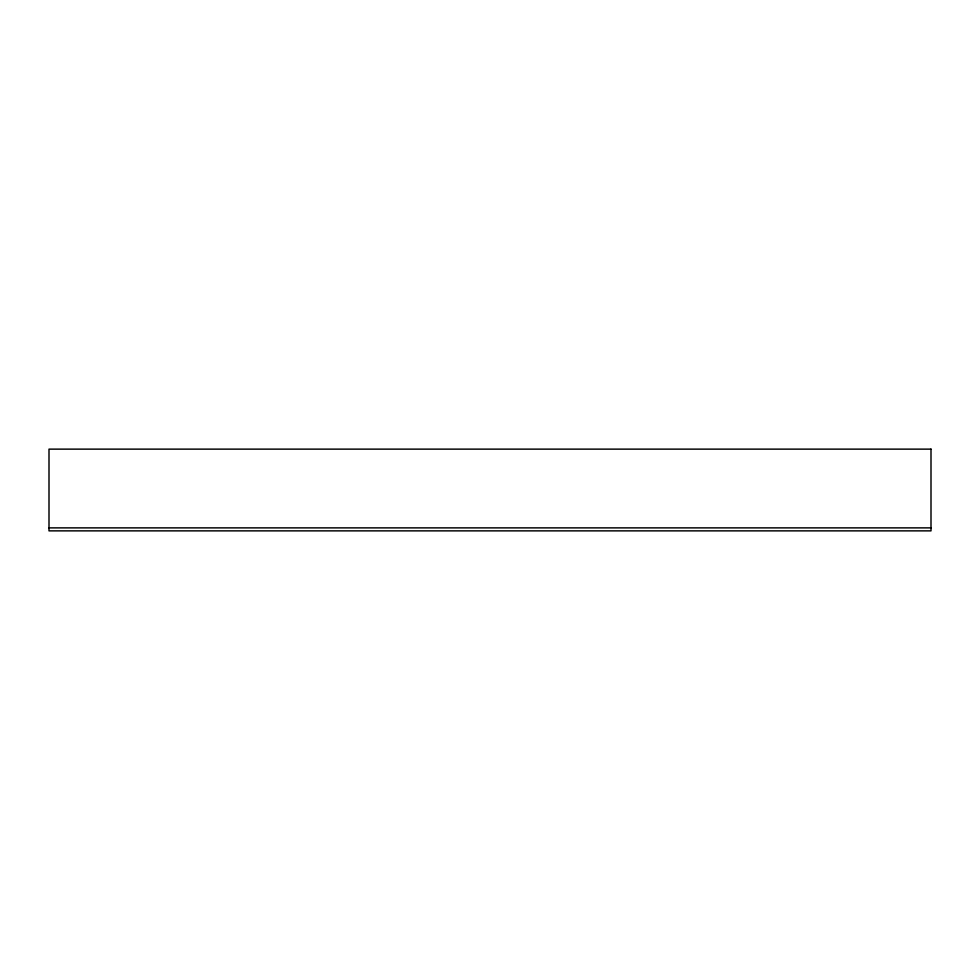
<?xml version="1.0" encoding="UTF-8"?>
<svg xmlns="http://www.w3.org/2000/svg" width="980" height="980" viewBox="0 0 980 980"><rect width="100%" height="100%" fill="white"/><g stroke="black" fill="none" stroke-linecap="round" stroke-linejoin="round"><path stroke-width="1.47" d="M49 527.877L931 527.877M931 449.134L49 449.134L49 530.866L931 530.866L931 449.134"/></g></svg>
